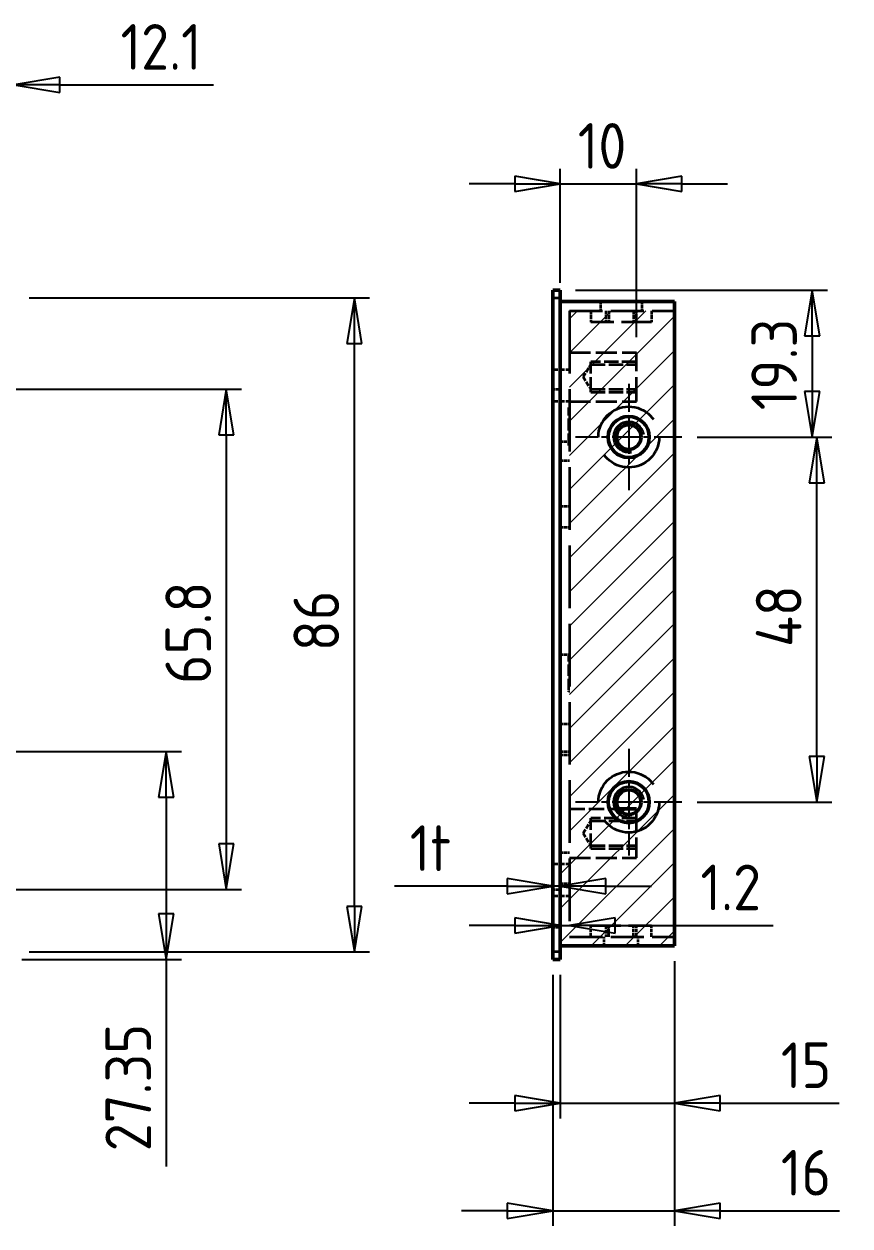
# Model space of a CAD drawing. Header units: millimetres. Extents: x 0 to 840, y 0 to 594.
# Drawn here: x 377.2 to 485.8, y 226.4 to 384.4 of the extents above; entities that cross this region are included whole.
import ezdxf

# ---------------------------------------------------------------- set-up
doc = ezdxf.new("R2010")
doc.units = ezdxf.units.MM
doc.header["$LTSCALE"] = 2
doc.linetypes.add('CHAIN', pattern=[0.3543, 0.2362, -0.0295, 0.0591, -0.0295])
doc.linetypes.add('DASHED', pattern=[0.2067, 0.1654, -0.0413])
doc.layers.get('0').update_dxf_attribs({"lineweight": 25})
for name, color, linetype, lineweight in [('가려진 것(ISO)', 5, 'DASHED', 35), ('가시적인 것(ISO)', 7, 'Continuous', 50), ('가시적인 좁은 것(ISO)', 1, 'Continuous', 35), ('스케치 형상(ISO)', 7, 'Continuous', 25), ('중심 표식(ISO)', 1, 'Continuous', 25), ('치수(ISO)', 7, 'Continuous', 25), ('해치(ISO)', 1, 'Continuous', 18)]:
    doc.layers.add(name, color=color, linetype=linetype, lineweight=lineweight)
doc.styles.add('ISO ProportionalPSTEK', font='isocp.shx')
doc.dimstyles.new('PSTEK', dxfattribs={"dimscale": 2, "dimtxt": 3, "dimasz": 3, "dimexe": 1, "dimexo": 1, "dimgap": 1, "dimtad": 1, "dimrnd": 1e-08, "dimdsep": 46, "dimtxsty": 'ISO ProportionalPSTEK', "dimblk": 'Filled-1', "dimcen": 0.09, "dimdle": 10, "dimclrd": 3, "dimclre": 3, "dimclrt": 1, "dimadec": 1, "dimazin": 2, "dimtfac": 1, "dimtmove": 0, "dimatfit": 3, "dimfxl": 0, "dimtolj": 1, "dimlwd": -1, "dimlwe": -1, "dimarcsym": 0})

# ---------------------------------------------------------------- blocks, each defined once
blk = doc.blocks.new('Filled-1')
at = {"color": 0}
for p, q in [((0, 0), (-1, 0.167)), ((-1, 0.167), (-1, -0.167)), ((-1, 0), (0, 0)), ((-1, -0.167), (0, 0))]:
    blk.add_line(p, q, dxfattribs=at)
at = {"color": 0, "flags": 128}
blk.add_lwpolyline([(-1, -0.167), (0, 0)], dxfattribs=at)
at = {"color": 0}
blk.add_solid([(-1, -0.167), (0, 0), (-1, 0.167), (-1, -0.167)], dxfattribs=at)
blk = doc.blocks.new('*D17')
at = {"layer": 'Defpoints', "color": 0}
for p in [(363.83, 336.42), (363.83, 270.62), (403.83, 270.62)]:
    blk.add_point(p, dxfattribs=at)
at = {"layer": '치수(ISO)', "color": 3}
for p, q in [((365.83, 336.42), (405.83, 336.42)), ((403.83, 330.42), (403.83, 276.62)), ((365.83, 270.62), (405.83, 270.62))]:
    blk.add_line(p, q, dxfattribs=at)
at = {"layer": '치수(ISO)', "color": 3, "xscale": 6, "yscale": 6, "zscale": 6}
for p, rotation in [((403.83, 336.42), 90), ((403.83, 270.62), 270)]:
    blk.add_blockref('Filled-1', p, dxfattribs=dict(at, rotation=rotation))
at = {"layer": '치수(ISO)', "color": 1, "insert": (395.83, 297.64), "char_height": 6, "attachment_point": 1, "rotation": 90, "style": 'ISO ProportionalPSTEK'}
blk.add_mtext('\\A1;65.8', dxfattribs=at)
blk = doc.blocks.new('*D22')
at = {"layer": 'Defpoints', "color": 0}
for p in [(375.93, 376.42), (375.93, 348.42), (363.83, 336.42)]:
    blk.add_point(p, dxfattribs=at)
at = {"layer": '치수(ISO)', "color": 3}
for p, q in [((363.83, 338.42), (363.83, 378.42)), ((375.93, 350.42), (375.93, 378.42)), ((357.83, 376.42), (351.83, 376.42)), ((363.83, 376.42), (375.93, 376.42)), ((381.93, 376.42), (402.13, 376.42))]:
    blk.add_line(p, q, dxfattribs=at)
at = {"layer": '치수(ISO)', "color": 3, "xscale": 6, "yscale": 6, "zscale": 6}
blk.add_blockref('Filled-1', (363.83, 376.42), dxfattribs=at)
at = {"layer": '치수(ISO)', "color": 3, "xscale": 6, "yscale": 6, "zscale": 6, "rotation": 180}
blk.add_blockref('Filled-1', (375.93, 376.42), dxfattribs=at)
at = {"layer": '치수(ISO)', "color": 1, "insert": (389.93, 384.42), "char_height": 6, "attachment_point": 1, "style": 'ISO ProportionalPSTEK'}
blk.add_mtext('\\A1;12.1', dxfattribs=at)
blk = doc.blocks.new('*D26')
at = {"layer": 'Defpoints', "color": 0}
for p in [(353.43, 288.77), (374.93, 261.42), (395.94, 261.42)]:
    blk.add_point(p, dxfattribs=at)
at = {"layer": '치수(ISO)', "color": 3}
for p, q in [((355.43, 288.77), (397.94, 288.77)), ((395.94, 282.77), (395.94, 267.42)), ((376.93, 261.42), (397.94, 261.42)), ((395.94, 261.42), (395.94, 234.22))]:
    blk.add_line(p, q, dxfattribs=at)
at = {"layer": '치수(ISO)', "color": 3, "xscale": 6, "yscale": 6, "zscale": 6}
for p, rotation in [((395.94, 288.77), 90), ((395.94, 261.42), 270)]:
    blk.add_blockref('Filled-1', p, dxfattribs=dict(at, rotation=rotation))
at = {"layer": '치수(ISO)', "color": 1, "insert": (387.94, 236.22), "char_height": 6, "attachment_point": 1, "rotation": 90, "style": 'ISO ProportionalPSTEK'}
blk.add_mtext('\\A1;27.35', dxfattribs=at)
blk = doc.blocks.new('*D51')
at = {"layer": 'Defpoints', "color": 0}
for p in [(457.75, 363.4), (447.75, 348.42), (457.75, 341.25)]:
    blk.add_point(p, dxfattribs=at)
at = {"layer": '치수(ISO)', "color": 3}
for p, q in [((447.75, 350.42), (447.75, 365.4)), ((457.75, 343.25), (457.75, 365.4)), ((441.75, 363.4), (435.75, 363.4)), ((447.75, 363.4), (457.75, 363.4)), ((463.75, 363.4), (469.75, 363.4))]:
    blk.add_line(p, q, dxfattribs=at)
at = {"layer": '치수(ISO)', "color": 3, "xscale": 6, "yscale": 6, "zscale": 6}
blk.add_blockref('Filled-1', (447.75, 363.4), dxfattribs=at)
at = {"layer": '치수(ISO)', "color": 3, "xscale": 6, "yscale": 6, "zscale": 6, "rotation": 180}
blk.add_blockref('Filled-1', (457.75, 363.4), dxfattribs=at)
at = {"layer": '치수(ISO)', "color": 1, "insert": (450.05, 371.4), "char_height": 6, "attachment_point": 1, "style": 'ISO ProportionalPSTEK'}
blk.add_mtext('\\A1;10', dxfattribs=at)
blk = doc.blocks.new('*D54')
at = {"layer": 'Defpoints', "color": 0}
for p in [(446.75, 270.62), (447.75, 271.07), (447.75, 262.42)]:
    blk.add_point(p, dxfattribs=at)
at = {"layer": '치수(ISO)', "color": 3}
for p, q in [((440.75, 271.07), (425.95, 271.07)), ((447.75, 271.07), (446.75, 271.07)), ((453.75, 271.07), (459.75, 271.07))]:
    blk.add_line(p, q, dxfattribs=at)
at = {"layer": '치수(ISO)', "color": 3, "xscale": 6, "yscale": 6, "zscale": 6}
blk.add_blockref('Filled-1', (446.75, 271.07), dxfattribs=at)
at = {"layer": '치수(ISO)', "color": 3, "xscale": 6, "yscale": 6, "zscale": 6, "rotation": 180}
blk.add_blockref('Filled-1', (447.75, 271.07), dxfattribs=at)
at = {"layer": '치수(ISO)', "color": 1, "insert": (427.95, 279.07), "char_height": 6, "attachment_point": 1, "style": 'ISO ProportionalPSTEK'}
blk.add_mtext('\\A1;1t', dxfattribs=at)
blk = doc.blocks.new('*D55')
at = {"layer": 'Defpoints', "color": 0}
for p in [(462.75, 263.22), (446.75, 261.42), (446.75, 228.4)]:
    blk.add_point(p, dxfattribs=at)
at = {"layer": '치수(ISO)', "color": 3}
for p, q in [((462.75, 261.22), (462.75, 226.4)), ((446.75, 259.42), (446.75, 226.4)), ((440.75, 228.4), (434.75, 228.4)), ((446.75, 228.4), (462.75, 228.4)), ((468.75, 228.4), (484.45, 228.4))]:
    blk.add_line(p, q, dxfattribs=at)
at = {"layer": '치수(ISO)', "color": 3, "xscale": 6, "yscale": 6, "zscale": 6}
blk.add_blockref('Filled-1', (446.75, 228.4), dxfattribs=at)
at = {"layer": '치수(ISO)', "color": 3, "xscale": 6, "yscale": 6, "zscale": 6, "rotation": 180}
blk.add_blockref('Filled-1', (462.75, 228.4), dxfattribs=at)
at = {"layer": '치수(ISO)', "color": 1, "insert": (476.75, 236.4), "char_height": 6, "attachment_point": 1, "style": 'ISO ProportionalPSTEK'}
blk.add_mtext('\\A1;16', dxfattribs=at)
blk = doc.blocks.new('*D56')
at = {"layer": 'Defpoints', "color": 0}
for p in [(462.75, 263.22), (447.75, 261.42), (462.75, 242.53)]:
    blk.add_point(p, dxfattribs=at)
at = {"layer": '치수(ISO)', "color": 3}
for p, q in [((462.75, 261.22), (462.75, 240.53)), ((447.75, 259.42), (447.75, 240.53)), ((441.75, 242.53), (435.75, 242.53)), ((447.75, 242.53), (462.75, 242.53)), ((468.75, 242.53), (484.4, 242.53))]:
    blk.add_line(p, q, dxfattribs=at)
at = {"layer": '치수(ISO)', "color": 3, "xscale": 6, "yscale": 6, "zscale": 6}
blk.add_blockref('Filled-1', (447.75, 242.53), dxfattribs=at)
at = {"layer": '치수(ISO)', "color": 3, "xscale": 6, "yscale": 6, "zscale": 6, "rotation": 180}
blk.add_blockref('Filled-1', (462.75, 242.53), dxfattribs=at)
at = {"layer": '치수(ISO)', "color": 1, "insert": (476.75, 250.53), "char_height": 6, "attachment_point": 1, "style": 'ISO ProportionalPSTEK'}
blk.add_mtext('\\A1;15', dxfattribs=at)
blk = doc.blocks.new('*D57')
at = {"layer": 'Defpoints', "color": 0}
for p in [(463.75, 330.12), (481.47, 330.12), (463.75, 282.12)]:
    blk.add_point(p, dxfattribs=at)
at = {"layer": '치수(ISO)', "color": 3}
for p, q in [((465.75, 330.12), (483.47, 330.12)), ((481.47, 288.12), (481.47, 324.12)), ((465.75, 282.12), (483.47, 282.12))]:
    blk.add_line(p, q, dxfattribs=at)
at = {"layer": '치수(ISO)', "color": 3, "xscale": 6, "yscale": 6, "zscale": 6}
for p, rotation in [((481.47, 330.12), 90), ((481.47, 282.12), 270)]:
    blk.add_blockref('Filled-1', p, dxfattribs=dict(at, rotation=rotation))
at = {"layer": '치수(ISO)', "color": 1, "insert": (473.47, 302.52), "char_height": 6, "attachment_point": 1, "rotation": 90, "style": 'ISO ProportionalPSTEK'}
blk.add_mtext('\\A1;48', dxfattribs=at)
blk = doc.blocks.new('*D58')
at = {"layer": 'Defpoints', "color": 0}
for p in [(447.75, 349.42), (463.75, 330.12), (480.87, 330.12)]:
    blk.add_point(p, dxfattribs=at)
at = {"layer": '치수(ISO)', "color": 3}
for p, q in [((449.75, 349.42), (482.87, 349.42)), ((480.87, 343.42), (480.87, 336.12)), ((465.75, 330.12), (482.87, 330.12))]:
    blk.add_line(p, q, dxfattribs=at)
at = {"layer": '치수(ISO)', "color": 3, "xscale": 6, "yscale": 6, "zscale": 6}
for p, rotation in [((480.87, 349.42), 90), ((480.87, 330.12), 270)]:
    blk.add_blockref('Filled-1', p, dxfattribs=dict(at, rotation=rotation))
at = {"layer": '치수(ISO)', "color": 1, "insert": (472.87, 333.64), "char_height": 6, "attachment_point": 1, "rotation": 90, "style": 'ISO ProportionalPSTEK'}
blk.add_mtext('\\A1;19.3', dxfattribs=at)
blk = doc.blocks.new('*D64')
at = {"layer": 'Defpoints', "color": 0}
for p in [(448.95, 265.91), (448.95, 264.42), (447.75, 263.22)]:
    blk.add_point(p, dxfattribs=at)
at = {"layer": '치수(ISO)', "color": 3}
for p, q in [((441.75, 265.91), (435.75, 265.91)), ((447.75, 265.91), (448.95, 265.91)), ((454.95, 265.91), (475.74, 265.91))]:
    blk.add_line(p, q, dxfattribs=at)
at = {"layer": '치수(ISO)', "color": 3, "xscale": 6, "yscale": 6, "zscale": 6}
blk.add_blockref('Filled-1', (447.75, 265.91), dxfattribs=at)
at = {"layer": '치수(ISO)', "color": 3, "xscale": 6, "yscale": 6, "zscale": 6, "rotation": 180}
blk.add_blockref('Filled-1', (448.95, 265.91), dxfattribs=at)
at = {"layer": '치수(ISO)', "color": 1, "insert": (466.18, 273.91), "char_height": 6, "attachment_point": 1, "style": 'ISO ProportionalPSTEK'}
blk.add_mtext('\\A1;1.2', dxfattribs=at)
blk = doc.blocks.new('*D65')
at = {"layer": 'Defpoints', "color": 0}
for p in [(375.93, 348.42), (420.67, 348.42), (375.93, 262.42)]:
    blk.add_point(p, dxfattribs=at)
at = {"layer": '치수(ISO)', "color": 3}
for p, q in [((377.93, 348.42), (422.67, 348.42)), ((420.67, 268.42), (420.67, 342.42)), ((377.93, 262.42), (422.67, 262.42))]:
    blk.add_line(p, q, dxfattribs=at)
at = {"layer": '치수(ISO)', "color": 3, "xscale": 6, "yscale": 6, "zscale": 6}
for p, rotation in [((420.67, 348.42), 90), ((420.67, 262.42), 270)]:
    blk.add_blockref('Filled-1', p, dxfattribs=dict(at, rotation=rotation))
at = {"layer": '치수(ISO)', "color": 1, "insert": (412.67, 301.97), "char_height": 6, "attachment_point": 1, "rotation": 90, "style": 'ISO ProportionalPSTEK'}
blk.add_mtext('\\A1;86', dxfattribs=at)

msp = doc.modelspace()

# ---------------------------------------------------------------- hatches: boundary and pattern name
at = {"layer": '해치(ISO)'}
h = msp.add_hatch(dxfattribs=at)
h.set_pattern_fill('ANSI31', color=256, scale=25.4, style=0)
h.set_pattern_definition([(45, (0, 0), (-2.245064, 2.245064), [])])
h.paths.add_polyline_path([(462.7501, 263.2225), (462.7501, 346.7225), (448.9501, 346.7225), (448.9501, 275.4975), (447.7501, 275.4975), (447.7501, 263.2225)])

# ---------------------------------------------------------------- linework, layer by layer
at = {"layer": '가려진 것(ISO)', "ltscale": 1.142718}
for p, q in [((453.0251, 347.9225), (453.0251, 346.7225)), ((458.4751, 347.9225), (458.4751, 346.7225)), ((447.7501, 329.5225), (448.9501, 329.5225)), ((447.7501, 327.0225), (448.9501, 327.0225)), ((447.7501, 321.0225), (448.9501, 321.0225)), ((447.7501, 318.2725), (448.9501, 318.2725)), ((447.7501, 301.5225), (448.9501, 301.5225)), ((447.7501, 292.4225), (448.9501, 292.4225)), ((447.7501, 288.7725), (448.9501, 288.7725)), ((447.7501, 288.3475), (448.9501, 288.3475)), ((447.7501, 275.4975), (448.9501, 275.4975)), ((447.7501, 271.4225), (448.9501, 271.4225)), ((453.5001, 263.2225), (453.5001, 264.4225)), ((458.0001, 263.2225), (458.0001, 264.4225))]:
    msp.add_line(p, q, dxfattribs=at)
at = {"layer": '가려진 것(ISO)', "ltscale": 24.885099}
msp.add_line((448.9501, 346.7225), (448.9501, 264.4225), dxfattribs=at)
at = {"layer": '가려진 것(ISO)', "ltscale": 13.142306}
for p, q in [((448.9501, 346.7225), (462.7501, 346.7225)), ((448.9501, 264.4225), (462.7501, 264.4225))]:
    msp.add_line(p, q, dxfattribs=at)
at = {"layer": '가려진 것(ISO)', "ltscale": 1.428422}
for p, q in [((451.7501, 346.7225), (451.7501, 345.2225)), ((453.7501, 346.7225), (453.7501, 345.2225)), ((454.1291, 346.7225), (454.1291, 345.2225)), ((457.3711, 346.7225), (457.3711, 345.2225)), ((457.7501, 345.2225), (457.7501, 346.7225)), ((459.7501, 346.7225), (459.7501, 345.2225)), ((451.7501, 264.4225), (451.7501, 265.9225)), ((453.7501, 265.9225), (453.7501, 264.4225)), ((454.1291, 264.4225), (454.1291, 265.9225)), ((457.3711, 264.4225), (457.3711, 265.9225)), ((457.7501, 264.4225), (457.7501, 265.9225)), ((459.7501, 264.4225), (459.7501, 265.9225))]:
    msp.add_line(p, q, dxfattribs=at)
at = {"layer": '가려진 것(ISO)', "ltscale": 11.967462}
for p, q in [((459.7501, 345.2225), (451.7501, 345.2225)), ((451.7501, 265.9225), (459.7501, 265.9225))]:
    msp.add_line(p, q, dxfattribs=at)
at = {"layer": '가려진 것(ISO)', "ltscale": 8.380565}
for p, q in [((448.9501, 341.2475), (457.7501, 341.2475)), ((448.9501, 334.7975), (457.7501, 334.7975)), ((448.9501, 274.7975), (457.7501, 274.7975))]:
    msp.add_line(p, q, dxfattribs=at)
at = {"layer": '가려진 것(ISO)', "ltscale": 5.71399}
for p, q in [((457.7501, 340.0225), (451.7501, 340.0225)), ((451.7501, 339.6435), (457.7501, 339.6435)), ((451.7501, 336.4015), (457.7501, 336.4015)), ((451.7501, 336.0225), (457.7501, 336.0225)), ((457.7501, 280.0225), (451.7501, 280.0225)), ((451.7501, 279.6435), (457.7501, 279.6435)), ((451.7501, 276.4015), (457.7501, 276.4015)), ((451.7501, 276.0225), (457.7501, 276.0225))]:
    msp.add_line(p, q, dxfattribs=at)
at = {"layer": '가려진 것(ISO)', "ltscale": 5.983681}
for p, q in [((451.7501, 336.0225), (451.7501, 340.0225)), ((451.7501, 276.0225), (451.7501, 280.0225))]:
    msp.add_line(p, q, dxfattribs=at)
at = {"layer": '가려진 것(ISO)', "ltscale": 9.648746}
msp.add_line((457.7501, 334.7975), (457.7501, 341.2475), dxfattribs=at)
at = {"layer": '가려진 것(ISO)', "ltscale": 2.095066}
for p, q in [((446.7501, 339.0225), (448.9501, 339.0225)), ((446.7501, 334.8225), (448.9501, 334.8225)), ((446.7501, 274.0225), (448.9501, 274.0225)), ((446.7501, 269.8225), (448.9501, 269.8225))]:
    msp.add_line(p, q, dxfattribs=at)
at = {"layer": '가려진 것(ISO)', "ltscale": 1.800898}
for p, q in [((450.7761, 338.0225), (451.7501, 339.6435)), ((450.7761, 338.0225), (451.7501, 336.4015)), ((450.7761, 278.0225), (451.7501, 279.6435)), ((450.7761, 278.0225), (451.7501, 276.4015))]:
    msp.add_line(p, q, dxfattribs=at)
at = {"layer": '가려진 것(ISO)', "ltscale": 0.952248}
for p, q in [((446.7501, 336.4225), (447.7501, 336.4225)), ((446.7501, 270.6225), (447.7501, 270.6225)), ((446.7501, 265.6725), (447.7501, 265.6725))]:
    msp.add_line(p, q, dxfattribs=at)
at = {"layer": '가려진 것(ISO)', "ltscale": 0.095135}
for p, q in [((448.9501, 334.0225), (448.8501, 334.0225)), ((448.9501, 333.8225), (448.8501, 333.8225)), ((448.9501, 329.0225), (448.8501, 329.0225)), ((448.9501, 301.6225), (448.8501, 301.6225)), ((448.9501, 296.8225), (448.8501, 296.8225)), ((448.9501, 296.6225), (448.8501, 296.6225))]:
    msp.add_line(p, q, dxfattribs=at)
at = {"layer": '가려진 것(ISO)', "ltscale": 4.761642}
msp.add_line((448.8501, 329.0225), (448.8501, 334.0225), dxfattribs=at)
at = {"layer": '가려진 것(ISO)', "ltscale": 4.571172}
msp.add_line((448.8501, 296.8225), (448.8501, 301.6225), dxfattribs=at)
at = {"layer": '가려진 것(ISO)', "ltscale": 0.19037}
msp.add_line((448.8501, 296.6225), (448.8501, 296.8225), dxfattribs=at)
at = {"layer": '가려진 것(ISO)', "ltscale": 6.128683}
msp.add_line((448.9501, 281.2475), (455.3855, 281.2475), dxfattribs=at)
at = {"layer": '가려진 것(ISO)', "ltscale": 8.10122}
msp.add_line((457.7501, 274.7975), (457.7501, 280.8467), dxfattribs=at)
at = {"layer": '가려진 것(ISO)', "ltscale": 30.397606}
for centre in [(456.7501, 330.1225), (456.7501, 282.1225)]:
    msp.add_circle(centre, 4, dxfattribs=at)
at = {"layer": '가시적인 것(ISO)'}
for p, q in [((446.7501, 348.4225), (446.7501, 349.4225)), ((447.7501, 349.4225), (446.7501, 349.4225)), ((447.7501, 349.4225), (447.7501, 348.4225)), ((446.7501, 262.4225), (446.7501, 348.4225)), ((447.7501, 348.4225), (447.7501, 262.4225)), ((447.7501, 347.9225), (462.7501, 347.9225)), ((462.7501, 347.9225), (462.7501, 263.2225)), ((455.3855, 281.2475), (457.7501, 281.2475)), ((457.7501, 280.8467), (457.7501, 281.2475)), ((446.7501, 261.4225), (446.7501, 262.4225)), ((447.7501, 263.2225), (462.7501, 263.2225)), ((447.7501, 262.4225), (447.7501, 261.4225)), ((446.7501, 261.4225), (447.7501, 261.4225))]:
    msp.add_line(p, q, dxfattribs=at)
for centre, radius in [((456.7501, 330.1225), 2.7), ((456.7501, 330.1225), 1.621), ((456.7501, 282.1225), 2.7), ((456.7501, 282.1225), 1.621)]:
    msp.add_circle(centre, radius, dxfattribs=at)
at = {"layer": '가시적인 좁은 것(ISO)'}
for p, q in [((446.7501, 348.4225), (447.7501, 348.4225)), ((447.7501, 262.4225), (446.7501, 262.4225))]:
    msp.add_line(p, q, dxfattribs=at)
for centre in [(456.7501, 330.1225), (456.7501, 282.1225)]:
    msp.add_arc(centre, 2, 10, 280, dxfattribs=at)
at = {"layer": '스케치 형상(ISO)'}
for p, q in [((462.7501, 347.9225), (447.7501, 347.9225)), ((447.7501, 347.9225), (447.7501, 263.2225)), ((462.7501, 263.2225), (462.7501, 347.9225)), ((447.7501, 263.2225), (462.7501, 263.2225))]:
    msp.add_line(p, q, dxfattribs=at)
at = {"layer": '중심 표식(ISO)', "linetype": 'CHAIN', "ltscale": 7.778352}
for p, q in [((456.7501, 337.1225), (456.7501, 323.1225)), ((463.7501, 330.1225), (449.7501, 330.1225)), ((456.7501, 289.1225), (456.7501, 275.1225)), ((463.7501, 282.1225), (449.7501, 282.1225))]:
    msp.add_line(p, q, dxfattribs=at)

# ---------------------------------------------------------------- dimensions: what is measured, and where the dimension line sits
at = {"layer": '치수(ISO)', "color": 3}
for base, p1, p2, angle, override, picture, middle in [((375.934, 376.4225), (363.834, 336.4225), (375.934, 348.4225), 180, {"dimdec": 2, "dimtp": 0, "dimtm": 0, "dimtdec": 2, "dimtofl": 1, "dimatfit": 1}, '*D22', (395.034, 376.4225)), ((457.7501, 363.3991), (447.7501, 348.4225), (457.7501, 341.2475), 180, {"dimdec": 2, "dimtp": 0, "dimtm": 0, "dimtdec": 2, "dimtofl": 1, "dimatfit": 1}, '*D51', (452.7501, 363.3991)), ((480.8667, 330.1225), (447.7501, 349.4225), (463.7501, 330.1225), 90, {"dimdec": 2, "dimtp": 0, "dimtm": 0, "dimtdec": 2, "dimtofl": 0, "dimatfit": 1}, '*D58', (480.8667, 339.4725)), ((420.6669, 348.4225), (375.934, 262.4225), (375.934, 348.4225), 90, {"dimdec": 2, "dimtp": 0, "dimtm": 0, "dimtdec": 2, "dimtofl": 0, "dimatfit": 1}, '*D65', (420.6669, 305.4225)), ((403.834, 270.6225), (363.834, 336.4225), (363.834, 270.6225), 270, {"dimdec": 2, "dimtp": 0, "dimtm": 0, "dimtdec": 2, "dimtofl": 0, "dimatfit": 1}, '*D17', (403.834, 304.1186)), ((481.4667, 330.1225), (463.7501, 282.1225), (463.7501, 330.1225), 90, {"dimdec": 2, "dimtp": 0, "dimtm": 0, "dimtdec": 2, "dimtofl": 0, "dimatfit": 1}, '*D57', (481.4667, 306.1225)), ((395.9363, 261.4225), (353.434, 288.7725), (374.934, 261.4225), 90, {"dimdec": 2, "dimtp": 0, "dimtm": 0, "dimtdec": 2, "dimtofl": 0, "dimatfit": 2}, '*D26', (395.9363, 244.8221)), ((448.9501, 265.9119), (447.7501, 263.2225), (448.9501, 264.4225), 180, {"dimdec": 2, "dimse1": 1, "dimse2": 1, "dimtp": 0, "dimtm": 0, "dimtdec": 2, "dimtofl": 1, "dimatfit": 1}, '*D64', (469.9567, 265.9119)), ((462.7501, 242.5267), (447.7501, 261.4225), (462.7501, 263.2225), 180, {"dimdec": 2, "dimtp": 0, "dimtm": 0, "dimtdec": 2, "dimtofl": 1, "dimatfit": 1}, '*D56', (479.5744, 242.5267))]:
    dim = msp.add_linear_dim(base=base, p1=p1, p2=p2, angle=angle, dimstyle='PSTEK', override=override, dxfattribs=at)
    dim.commit()
    dim.dimension.update_dxf_attribs({"geometry": picture, "text_midpoint": middle, "dimtype": 160})
dim = msp.add_linear_dim(base=(447.7501, 271.0677), p1=(446.7501, 270.6225), p2=(447.7501, 262.4225), angle=180, text='<>t', dimstyle='PSTEK', override={"dimdec": 2, "dimse1": 1, "dimse2": 1, "dimtp": 0, "dimtm": 0, "dimtdec": 2, "dimtofl": 1, "dimatfit": 1}, dxfattribs=at)
dim.commit()
dim.dimension.update_dxf_attribs({"geometry": '*D54', "text_midpoint": (430.3501, 271.0677), "dimtype": 160})
dim = msp.add_linear_dim(base=(446.7501, 228.3994), p1=(462.7501, 263.2225), p2=(446.7501, 261.4225), dimstyle='PSTEK', override={"dimdec": 2, "dimtp": 0, "dimtm": 0, "dimtdec": 2, "dimtofl": 1, "dimatfit": 1}, dxfattribs=at)
dim.commit()
dim.dimension.update_dxf_attribs({"geometry": '*D55', "text_midpoint": (479.5989, 228.3994), "dimtype": 160})

doc.saveas('drawing.dxf')
